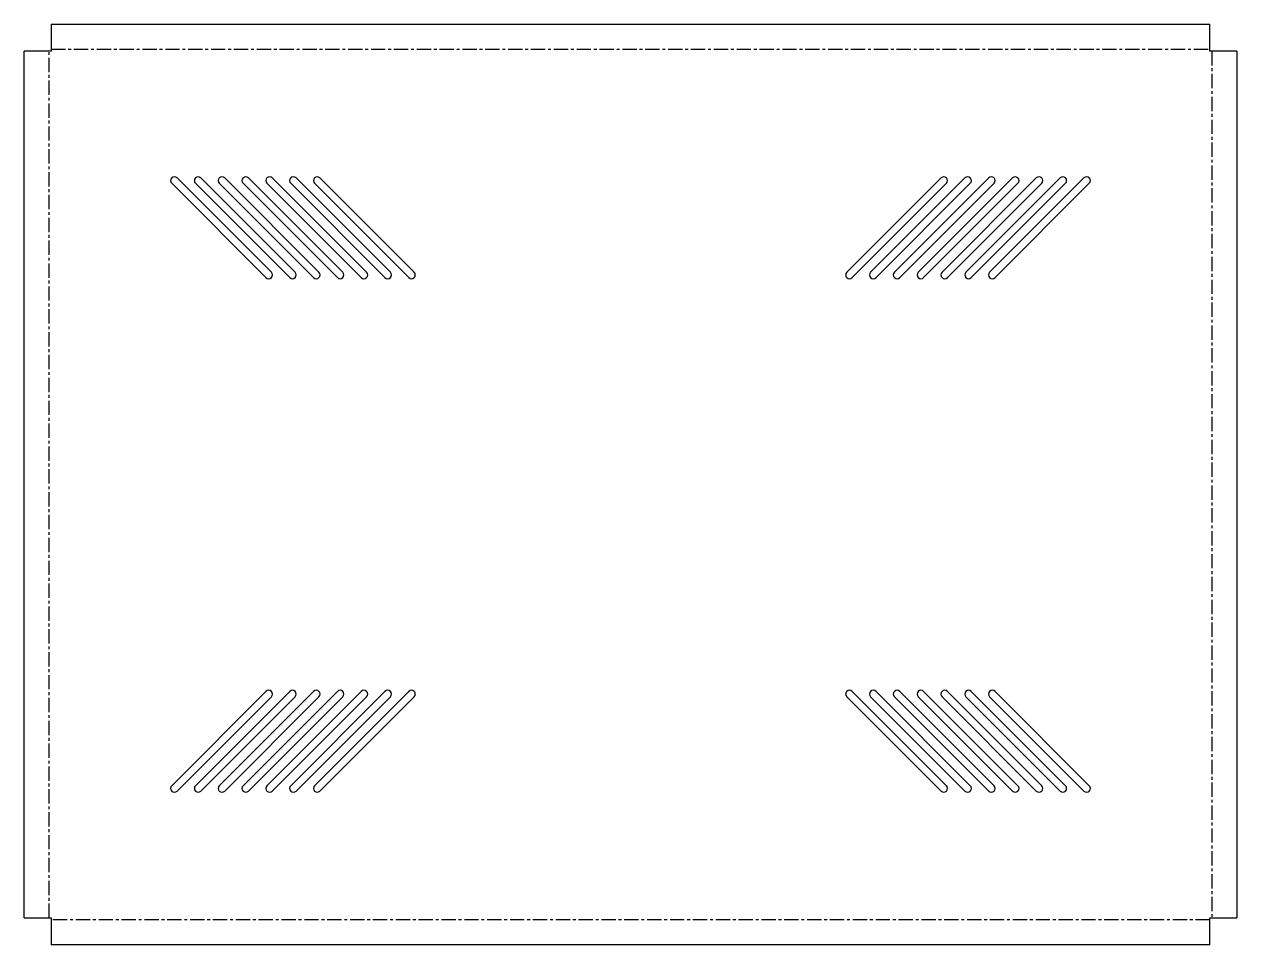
# Model space of a CAD drawing. Extents: x -1249 to 24, y -938 to 28.
import ezdxf

# ---------------------------------------------------------------- set-up
doc = ezdxf.new("R2010")
doc.units = 0
doc.header["$MEASUREMENT"] = 0
doc.linetypes.add('AXES', pattern=[24, 15, -3, 3, -3])
doc.layers.get('0').update_dxf_attribs({"linetype": 'CONTINUOUS'})

msp = doc.modelspace()

# ---------------------------------------------------------------- linework, layer by layer
at = {"color": 7}
for p, q in [((-1221.163419, 28.163419), (-4.163419, 28.163419)), ((-1221.163419, 28.163419), (-1221.163419, 0)), ((-4.163419, 0), (-4.163419, 28.163419)), ((-1221.163419, 0), (-1249.326838, 0)), ((-1249.326838, -910), (-1249.326838, 0)), ((24, 0), (-4.163419, 0)), ((24, 0), (24, -910)), ((-995.491846, -237.828427), (-1094.486796, -138.833478)), ((-1088.829941, -133.176624), (-989.834992, -232.171573)), ((-970.491846, -237.828427), (-1069.486796, -138.833478)), ((-1063.829941, -133.176624), (-964.834992, -232.171573)), ((-945.491846, -237.828427), (-1044.486796, -138.833478)), ((-1038.829941, -133.176624), (-939.834992, -232.171573)), ((-920.491846, -237.828427), (-1019.486796, -138.833478)), ((-1013.829941, -133.176624), (-914.834992, -232.171573)), ((-895.491846, -237.828427), (-994.486796, -138.833478)), ((-988.829941, -133.176624), (-889.834992, -232.171573)), ((-870.491846, -237.828427), (-969.486796, -138.833478)), ((-963.829941, -133.176624), (-864.834992, -232.171573)), ((-845.491846, -237.828427), (-944.486796, -138.833478)), ((-938.829941, -133.176624), (-839.834992, -232.171573)), ((-286.496897, -133.176624), (-385.491846, -232.171573)), ((-379.834992, -237.828427), (-280.840043, -138.833478)), ((-261.496897, -133.176624), (-360.491846, -232.171573)), ((-354.834992, -237.828427), (-255.840043, -138.833478)), ((-236.496897, -133.176624), (-335.491846, -232.171573)), ((-329.834992, -237.828427), (-230.840043, -138.833478)), ((-211.496897, -133.176624), (-310.491846, -232.171573)), ((-304.834992, -237.828427), (-205.840043, -138.833478)), ((-186.496897, -133.176624), (-285.491846, -232.171573)), ((-279.834992, -237.828427), (-180.840043, -138.833478)), ((-161.496897, -133.176624), (-260.491846, -232.171573)), ((-254.834992, -237.828427), (-155.840043, -138.833478)), ((-136.496897, -133.176624), (-235.491846, -232.171573)), ((-229.834992, -237.828427), (-130.840043, -138.833478)), ((-995.491846, -672.171573), (-1094.486796, -771.166522)), ((-970.491846, -672.171573), (-1069.486796, -771.166522)), ((-945.491846, -672.171573), (-1044.486796, -771.166522)), ((-920.491846, -672.171573), (-1019.486796, -771.166522)), ((-895.491846, -672.171573), (-994.486796, -771.166522)), ((-870.491846, -672.171573), (-969.486796, -771.166522)), ((-845.491846, -672.171573), (-944.486796, -771.166522)), ((-379.834992, -672.171573), (-280.840043, -771.166522)), ((-354.834992, -672.171573), (-255.840043, -771.166522)), ((-329.834992, -672.171573), (-230.840043, -771.166522)), ((-304.834992, -672.171573), (-205.840043, -771.166522)), ((-279.834992, -672.171573), (-180.840043, -771.166522)), ((-254.834992, -672.171573), (-155.840043, -771.166522)), ((-229.834992, -672.171573), (-130.840043, -771.166522)), ((-1088.829941, -776.823376), (-989.834992, -677.828427)), ((-1063.829941, -776.823376), (-964.834992, -677.828427)), ((-1038.829941, -776.823376), (-939.834992, -677.828427)), ((-1013.829941, -776.823376), (-914.834992, -677.828427)), ((-988.829941, -776.823376), (-889.834992, -677.828427)), ((-963.829941, -776.823376), (-864.834992, -677.828427)), ((-938.829941, -776.823376), (-839.834992, -677.828427)), ((-286.496897, -776.823376), (-385.491846, -677.828427)), ((-261.496897, -776.823376), (-360.491846, -677.828427)), ((-236.496897, -776.823376), (-335.491846, -677.828427)), ((-211.496897, -776.823376), (-310.491846, -677.828427)), ((-186.496897, -776.823376), (-285.491846, -677.828427)), ((-161.496897, -776.823376), (-260.491846, -677.828427)), ((-136.496897, -776.823376), (-235.491846, -677.828427)), ((-1249.326838, -910), (-1221.163419, -910)), ((-1221.163419, -910), (-1221.163419, -938.163419)), ((-4.163419, -938.163419), (-4.163419, -910)), ((-4.163419, -910), (24, -910)), ((-4.163419, -938.163419), (-1221.163419, -938.163419))]:
    msp.add_line(p, q, dxfattribs=at)
at = {"color": 1, "linetype": 'AXES'}
for p, q in [((-1223.245129, -910), (-1223.245129, 0)), ((-1221.163419, 2.08171), (-4.163419, 2.08171)), ((-2.08171, 0), (-2.08171, -910)), ((-4.163419, -912.08171), (-1221.163419, -912.08171))]:
    msp.add_line(p, q, dxfattribs=at)
at = {"color": 7}
for centre, start, end in [((-1091.658369, -136.005051), 45, 225), ((-1066.658369, -136.005051), 45, 225), ((-1041.658369, -136.005051), 45, 225), ((-1016.658369, -136.005051), 45, 225), ((-991.658369, -136.005051), 45, 225), ((-966.658369, -136.005051), 45, 225), ((-941.658369, -136.005051), 45, 225), ((-283.66847, -136.005051), 315, 135), ((-258.66847, -136.005051), 315, 135), ((-233.66847, -136.005051), 315, 135), ((-208.66847, -136.005051), 315, 135), ((-183.66847, -136.005051), 315, 135), ((-158.66847, -136.005051), 315, 135), ((-133.66847, -136.005051), 315, 135), ((-992.663419, -235), 225, 45), ((-967.663419, -235), 225, 45), ((-942.663419, -235), 225, 45), ((-917.663419, -235), 225, 45), ((-892.663419, -235), 225, 45), ((-867.663419, -235), 225, 45), ((-842.663419, -235), 225, 45), ((-382.663419, -235), 135, 315), ((-357.663419, -235), 135, 315), ((-332.663419, -235), 135, 315), ((-307.663419, -235), 135, 315), ((-282.663419, -235), 135, 315), ((-257.663419, -235), 135, 315), ((-232.663419, -235), 135, 315), ((-992.663419, -675), 315, 135), ((-967.663419, -675), 315, 135), ((-942.663419, -675), 315, 135), ((-917.663419, -675), 315, 135), ((-892.663419, -675), 315, 135), ((-867.663419, -675), 315, 135), ((-842.663419, -675), 315, 135), ((-382.663419, -675), 45, 225), ((-357.663419, -675), 45, 225), ((-332.663419, -675), 45, 225), ((-307.663419, -675), 45, 225), ((-282.663419, -675), 45, 225), ((-257.663419, -675), 45, 225), ((-232.663419, -675), 45, 225), ((-1091.658369, -773.994949), 135, 315), ((-1066.658369, -773.994949), 135, 315), ((-1041.658369, -773.994949), 135, 315), ((-1016.658369, -773.994949), 135, 315), ((-991.658369, -773.994949), 135, 315), ((-966.658369, -773.994949), 135, 315), ((-941.658369, -773.994949), 135, 315), ((-283.66847, -773.994949), 225, 45), ((-258.66847, -773.994949), 225, 45), ((-233.66847, -773.994949), 225, 45), ((-208.66847, -773.994949), 225, 45), ((-183.66847, -773.994949), 225, 45), ((-158.66847, -773.994949), 225, 45), ((-133.66847, -773.994949), 225, 45)]:
    msp.add_arc(centre, 4, start, end, dxfattribs=at)

doc.saveas('drawing.dxf')
